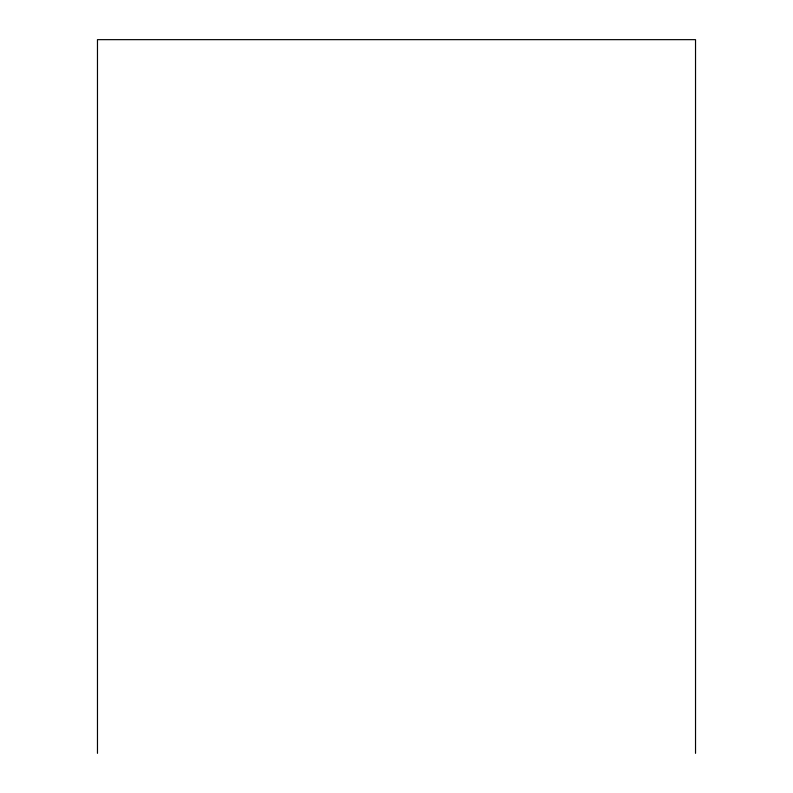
<?xml version="1.0" encoding="UTF-8"?>
<svg xmlns="http://www.w3.org/2000/svg" width="793" height="793" viewBox="0 0 793 793"><rect width="100%" height="100%" fill="white"/><g stroke="black" fill="none" stroke-linecap="round" stroke-linejoin="round"><path stroke-width="1.19" d="M695.53 753.35L695.53 39.65L97.47 39.65L97.47 753.35"/></g></svg>
